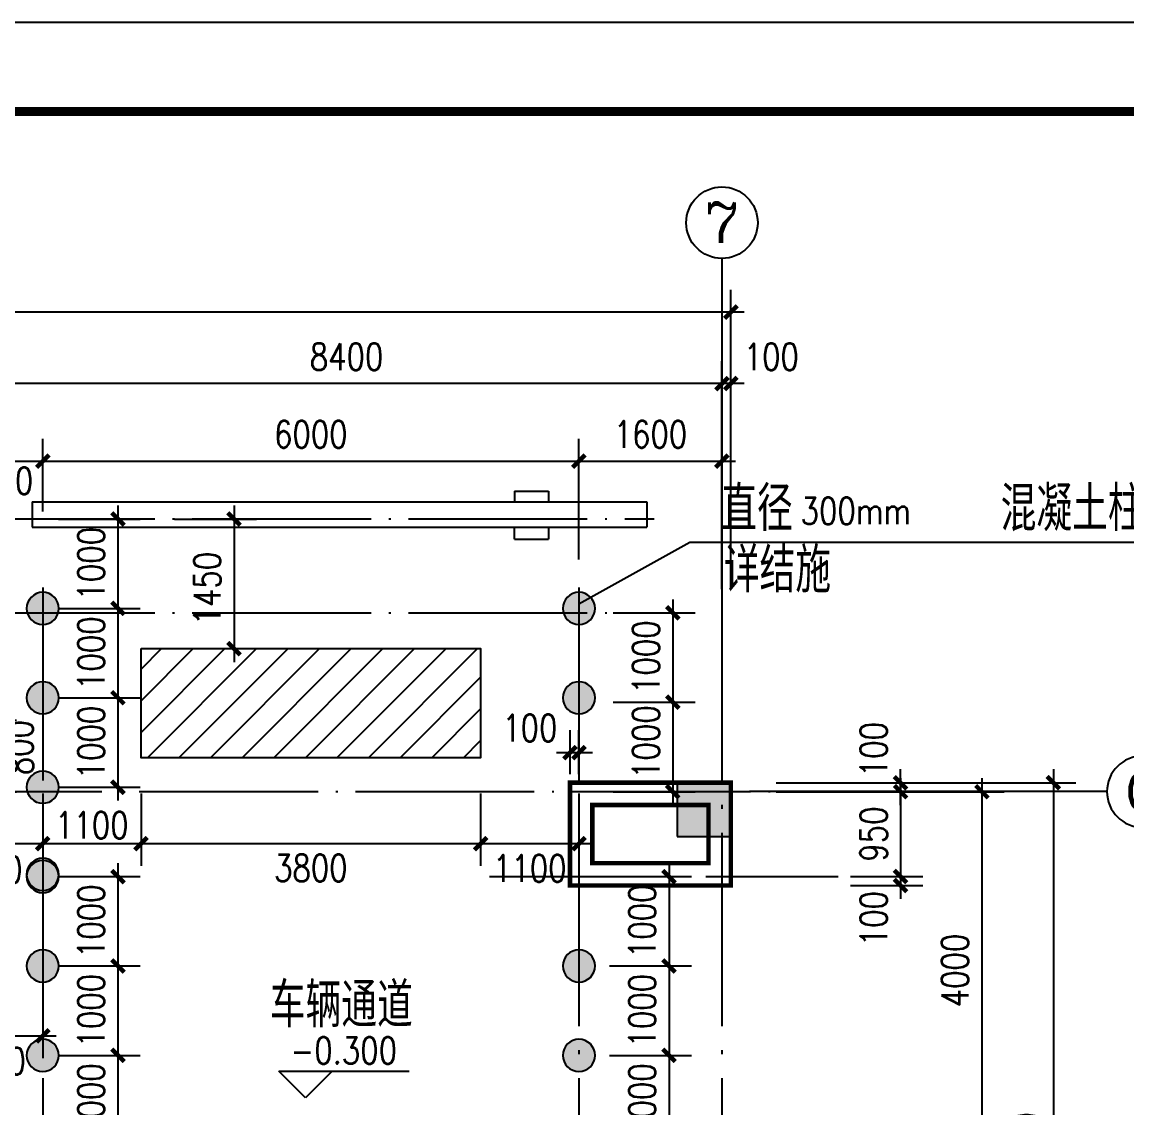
# Model space of a CAD drawing. Extents: x 535358 to 858566, y -185481 to -98609.
# Drawn here: x 739437 to 751799, y -132404 to -120258 of the extents above; entities that cross this region are included whole.
import ezdxf
from ezdxf.enums import TextEntityAlignment as Align

# ---------------------------------------------------------------- set-up
doc = ezdxf.new("R2010")
doc.units = 0
doc.header["$LTSCALE"] = 1000
doc.header["$MEASUREMENT"] = 0
for name, pattern in [('ACAD_ISO04W100', [30.5, 24, -3, 0.5, -3]), ('DASH', [0.35, 0.25, -0.1]), ('DOTE', [2.42, 2, -0.2, 0.02, -0.2]), ('HIDDEN', [7.5, 5, -2.5])]:
    doc.linetypes.add(name, pattern=pattern)
doc.layers.get('0').update_dxf_attribs({"linetype": 'CONTINUOUS'})
doc.layers.get('DEFPOINTS').update_dxf_attribs({"linetype": 'CONTINUOUS'})
for name, color, linetype in [('1', 3, 'CONTINUOUS'), ('AXIS', 3, 'CONTINUOUS'), ('AXIS_TEXT', 3, 'CONTINUOUS'), ('COLUMN', 7, 'CONTINUOUS'), ('DOTE', 1, 'DOTE'), ('LEVL', 3, 'CONTINUOUS'), ('PUB_DIM', 3, 'CONTINUOUS'), ('PUB_TEXT', 7, 'CONTINUOUS'), ('PUB_TITLE', 4, 'CONTINUOUS'), ('PUB_WALL', 255, 'CONTINUOUS'), ('SOLID_HATCH', 251, 'CONTINUOUS'), ('WALL', 151, 'CONTINUOUS'), ('出入口设备布置图层', 1, 'CONTINUOUS')]:
    doc.layers.add(name, color=color, linetype=linetype)
doc.styles.add('_HZTXT', font='txt.shx', dxfattribs={"width": 0.8, "bigfont": 'HZTXT.shx'})
doc.styles.add('COMPLEX', font='COMPLEX.shx')
doc.styles.add('dim_font', font='SIMPLEX.shx', dxfattribs={"width": 0.8})
doc.dimstyles.new('DIMN', dxfattribs={"dimtxt": 300, "dimasz": 100, "dimexe": 250, "dimexo": 300, "dimgap": 0, "dimtad": 0, "dimdec": 0, "dimzin": 0, "dimdsep": 46, "dimtxsty": 'dim_font', "dimblk": 'ARCHTICK', "dimcen": 0.09, "dimdle": 150, "dimclrt": 7, "dimazin": 0, "dimtfac": 1, "dimtdec": 0, "dimtix": 1, "dimtmove": 2, "dimatfit": 3, "dimldrblk": 'ARCHTICK', "dimfxl": 1, "dimtvp": 1, "dimtolj": 1, "dimtzin": 0, "dimarcsym": 0})

# ---------------------------------------------------------------- blocks, each defined once
blk = doc.blocks.new('水泥柱')
at = {"layer": '出入口设备布置图层'}
blk.add_hatch(color=8, dxfattribs=at).paths.add_polyline_path([(383266.4, 120372.5, 1), (383506.4, 120372.5, 1)])
at = {"layer": '出入口设备布置图层', "color": 8}
blk.add_circle((383386.4, 120372.5), 120, dxfattribs=at)
blk.add_circle((383386.4, 120372.5), 120, dxfattribs=at)
blk = doc.blocks.new('_FZH')
for p, q in [((-0.5, 0.5), (-0.5, -0.5)), ((0.5, 0.5), (-0.5, 0.5)), ((0.5, -0.5), (0.5, 0.5)), ((-0.5, -0.5), (0.5, -0.5))]:
    blk.add_line(p, q)
at = {"layer": 'SOLID_HATCH'}
blk.add_solid([(0.5, 0.5), (0.5, -0.5), (-0.5, 0.5), (-0.5, -0.5)], dxfattribs=at)
blk = doc.blocks.new('_archtick')
at = {"const_width": 0.5}
blk.add_lwpolyline([(-0.7, -0.7), (0.7, 0.7)], dxfattribs=at)
blk = doc.blocks.new('*D260')
at = {"layer": 'AXIS', "color": 0, "lineweight": -2, "transparency": 16777216}
for p, q in [((750176, -128717), (750176, -133017)), ((747876, -128867), (750426, -128867)), ((747876, -132867), (750426, -132867))]:
    blk.add_line(p, q, dxfattribs=at)
at = {"layer": 'DEFPOINTS', "color": 0, "transparency": 16777216}
for p in [(747576, -128867), (747576, -132867), (750176, -132867)]:
    blk.add_point(p, dxfattribs=at)
at = {"layer": 'AXIS', "color": 0, "lineweight": -2, "transparency": 16777216, "xscale": 100, "yscale": 100, "zscale": 100}
for p, rotation in [((750176, -128867), 90), ((750176, -132867), 270)]:
    blk.add_blockref('_archtick', p, dxfattribs=dict(at, rotation=rotation))
at = {"layer": 'AXIS', "color": 7, "transparency": 16777216, "insert": (749876, -130867), "char_height": 300, "attachment_point": 5, "rotation": 90, "style": 'dim_font'}
blk.add_mtext('\\A1;4000', dxfattribs=at)
blk = doc.blocks.new('*D262')
at = {"layer": 'AXIS', "color": 0, "lineweight": -2, "transparency": 16777216}
for p, q in [((750976, -128617), (750976, -137117)), ((747876, -128767), (751226, -128767)), ((747876, -136967), (751226, -136967))]:
    blk.add_line(p, q, dxfattribs=at)
at = {"layer": 'DEFPOINTS', "color": 0, "transparency": 16777216}
for p in [(747576, -128767), (747576, -136967), (750976, -136967)]:
    blk.add_point(p, dxfattribs=at)
at = {"layer": 'AXIS', "color": 0, "lineweight": -2, "transparency": 16777216, "xscale": 100, "yscale": 100, "zscale": 100}
for p, rotation in [((750976, -128767), 90), ((750976, -136967), 270)]:
    blk.add_blockref('_archtick', p, dxfattribs=dict(at, rotation=rotation))
at = {"layer": 'AXIS', "color": 7, "transparency": 16777216, "insert": (750676, -132867), "char_height": 300, "attachment_point": 5, "rotation": 90, "style": 'dim_font'}
blk.add_mtext('\\A1;8200', dxfattribs=at)
blk = doc.blocks.new('_axiso')
blk.add_circle((0, 0), 0.5)
at = {"layer": 'AXIS_TEXT', "style": 'COMPLEX', "width": 1.041667}
blk.add_attdef('A', text='', height=0.56, dxfattribs=at).set_placement((-0.25, -0.28), (0.25, -0.28), align=Align.FIT)
blk = doc.blocks.new('*D173')
at = {"layer": 'AXIS', "color": 0, "lineweight": -2, "transparency": 16777216}
for p, q in [((720068, -126602), (720068, -123252)), ((747368, -126602), (747368, -123252)), ((747518, -123502), (719918, -123502))]:
    blk.add_line(p, q, dxfattribs=at)
at = {"layer": 'DEFPOINTS', "color": 0, "transparency": 16777216}
for p in [(720068, -123502), (720068, -126902), (747368, -126902)]:
    blk.add_point(p, dxfattribs=at)
at = {"layer": 'AXIS', "color": 0, "lineweight": -2, "transparency": 16777216, "xscale": 100, "yscale": 100, "zscale": 100, "rotation": 180}
blk.add_blockref('_archtick', (720068, -123502), dxfattribs=at)
at = {"layer": 'AXIS', "color": 0, "lineweight": -2, "transparency": 16777216, "xscale": 100, "yscale": 100, "zscale": 100}
blk.add_blockref('_archtick', (747368, -123502), dxfattribs=at)
at = {"layer": 'AXIS', "color": 7, "transparency": 16777216, "insert": (733718, -123202), "char_height": 300, "attachment_point": 5, "style": 'dim_font'}
blk.add_mtext('\\A1;27300', dxfattribs=at)
blk = doc.blocks.new('*D182')
at = {"layer": 'DEFPOINTS', "color": 0, "transparency": 16777216}
for p in [(739668, -125170), (738868, -126032), (739668, -126032)]:
    blk.add_point(p, dxfattribs=at)
at = {"layer": 'PUB_DIM', "color": 0, "lineweight": -2, "transparency": 16777216}
for p, q in [((738868, -125732), (738868, -124920)), ((739668, -125732), (739668, -124920)), ((738718, -125170), (739818, -125170))]:
    blk.add_line(p, q, dxfattribs=at)
at = {"layer": 'PUB_DIM', "color": 0, "lineweight": -2, "transparency": 16777216, "xscale": 100, "yscale": 100, "zscale": 100, "rotation": 180}
blk.add_blockref('_archtick', (738868, -125170), dxfattribs=at)
at = {"layer": 'PUB_DIM', "color": 0, "lineweight": -2, "transparency": 16777216, "xscale": 100, "yscale": 100, "zscale": 100}
blk.add_blockref('_archtick', (739668, -125170), dxfattribs=at)
at = {"layer": 'PUB_DIM', "color": 7, "transparency": 16777216, "insert": (739254, -125390), "char_height": 300, "attachment_point": 5, "style": 'dim_font'}
blk.add_mtext('\\A1;800', dxfattribs=at)
blk = doc.blocks.new('*D183')
at = {"layer": 'DEFPOINTS', "color": 0, "transparency": 16777216}
for p in [(745668, -125170), (739668, -126032), (745668, -126571)]:
    blk.add_point(p, dxfattribs=at)
at = {"layer": 'PUB_DIM', "color": 0, "lineweight": -2, "transparency": 16777216}
for p, q in [((739668, -125732), (739668, -124920)), ((745668, -126271), (745668, -124920)), ((739518, -125170), (745818, -125170))]:
    blk.add_line(p, q, dxfattribs=at)
at = {"layer": 'PUB_DIM', "color": 0, "lineweight": -2, "transparency": 16777216, "xscale": 100, "yscale": 100, "zscale": 100, "rotation": 180}
blk.add_blockref('_archtick', (739668, -125170), dxfattribs=at)
at = {"layer": 'PUB_DIM', "color": 0, "lineweight": -2, "transparency": 16777216, "xscale": 100, "yscale": 100, "zscale": 100}
blk.add_blockref('_archtick', (745668, -125170), dxfattribs=at)
at = {"layer": 'PUB_DIM', "color": 7, "transparency": 16777216, "insert": (742668, -124870), "char_height": 300, "attachment_point": 5, "style": 'dim_font'}
blk.add_mtext('\\A1;6000', dxfattribs=at)
blk = doc.blocks.new('*D184')
at = {"layer": 'DEFPOINTS', "color": 0, "transparency": 16777216}
for p in [(747268, -125170), (745668, -126032), (747268, -126032)]:
    blk.add_point(p, dxfattribs=at)
at = {"layer": 'PUB_DIM', "color": 0, "lineweight": -2, "transparency": 16777216}
for p, q in [((745668, -125732), (745668, -124920)), ((747268, -125732), (747268, -124920)), ((745518, -125170), (747418, -125170))]:
    blk.add_line(p, q, dxfattribs=at)
at = {"layer": 'PUB_DIM', "color": 0, "lineweight": -2, "transparency": 16777216, "xscale": 100, "yscale": 100, "zscale": 100, "rotation": 180}
blk.add_blockref('_archtick', (745668, -125170), dxfattribs=at)
at = {"layer": 'PUB_DIM', "color": 0, "lineweight": -2, "transparency": 16777216, "xscale": 100, "yscale": 100, "zscale": 100}
blk.add_blockref('_archtick', (747268, -125170), dxfattribs=at)
at = {"layer": 'PUB_DIM', "color": 7, "transparency": 16777216, "insert": (746468, -124870), "char_height": 300, "attachment_point": 5, "style": 'dim_font'}
blk.add_mtext('\\A1;1600', dxfattribs=at)
blk = doc.blocks.new('*D191')
at = {"layer": 'DEFPOINTS', "color": 0, "transparency": 16777216}
for p in [(738868, -128587), (739668, -128587), (739668, -129448)]:
    blk.add_point(p, dxfattribs=at)
at = {"layer": 'PUB_DIM', "color": 0, "lineweight": -2, "transparency": 16777216}
for p, q in [((738868, -128887), (738868, -129698)), ((739668, -128887), (739668, -129698)), ((738718, -129448), (739818, -129448))]:
    blk.add_line(p, q, dxfattribs=at)
at = {"layer": 'PUB_DIM', "color": 0, "lineweight": -2, "transparency": 16777216, "xscale": 100, "yscale": 100, "zscale": 100, "rotation": 180}
blk.add_blockref('_archtick', (738868, -129448), dxfattribs=at)
at = {"layer": 'PUB_DIM', "color": 0, "lineweight": -2, "transparency": 16777216, "xscale": 100, "yscale": 100, "zscale": 100}
blk.add_blockref('_archtick', (739668, -129448), dxfattribs=at)
at = {"layer": 'PUB_DIM', "color": 7, "transparency": 16777216, "insert": (739134, -129740), "char_height": 300, "attachment_point": 5, "style": 'dim_font'}
blk.add_mtext('\\A1;800', dxfattribs=at)
blk = doc.blocks.new('*D192')
at = {"layer": 'DEFPOINTS', "color": 0, "transparency": 16777216}
for p in [(739668, -128587), (740768, -128587), (740768, -129448)]:
    blk.add_point(p, dxfattribs=at)
at = {"layer": 'PUB_DIM', "color": 0, "lineweight": -2, "transparency": 16777216}
for p, q in [((739668, -128887), (739668, -129698)), ((740768, -128887), (740768, -129698)), ((739518, -129448), (740918, -129448))]:
    blk.add_line(p, q, dxfattribs=at)
at = {"layer": 'PUB_DIM', "color": 0, "lineweight": -2, "transparency": 16777216, "xscale": 100, "yscale": 100, "zscale": 100, "rotation": 180}
blk.add_blockref('_archtick', (739668, -129448), dxfattribs=at)
at = {"layer": 'PUB_DIM', "color": 0, "lineweight": -2, "transparency": 16777216, "xscale": 100, "yscale": 100, "zscale": 100}
blk.add_blockref('_archtick', (740768, -129448), dxfattribs=at)
at = {"layer": 'PUB_DIM', "color": 7, "transparency": 16777216, "insert": (740218, -129242), "char_height": 300, "attachment_point": 5, "style": 'dim_font'}
blk.add_mtext('\\A1;1100', dxfattribs=at)
blk = doc.blocks.new('*D193')
at = {"layer": 'DEFPOINTS', "color": 0, "transparency": 16777216}
for p in [(740768, -128587), (744568, -128587), (744568, -129448)]:
    blk.add_point(p, dxfattribs=at)
at = {"layer": 'PUB_DIM', "color": 0, "lineweight": -2, "transparency": 16777216}
for p, q in [((740768, -128887), (740768, -129698)), ((744568, -128887), (744568, -129698)), ((740618, -129448), (744718, -129448))]:
    blk.add_line(p, q, dxfattribs=at)
at = {"layer": 'PUB_DIM', "color": 0, "lineweight": -2, "transparency": 16777216, "xscale": 100, "yscale": 100, "zscale": 100, "rotation": 180}
blk.add_blockref('_archtick', (740768, -129448), dxfattribs=at)
at = {"layer": 'PUB_DIM', "color": 0, "lineweight": -2, "transparency": 16777216, "xscale": 100, "yscale": 100, "zscale": 100}
blk.add_blockref('_archtick', (744568, -129448), dxfattribs=at)
at = {"layer": 'PUB_DIM', "color": 7, "transparency": 16777216, "insert": (742668, -129721), "char_height": 300, "attachment_point": 5, "style": 'dim_font'}
blk.add_mtext('\\A1;3800', dxfattribs=at)
blk = doc.blocks.new('*D194')
at = {"layer": 'DEFPOINTS', "color": 0, "transparency": 16777216}
for p in [(744568, -128587), (745668, -128587), (745668, -129448)]:
    blk.add_point(p, dxfattribs=at)
at = {"layer": 'PUB_DIM', "color": 0, "lineweight": -2, "transparency": 16777216}
for p, q in [((744568, -128887), (744568, -129698)), ((745668, -128887), (745668, -129698)), ((744418, -129448), (745818, -129448))]:
    blk.add_line(p, q, dxfattribs=at)
at = {"layer": 'PUB_DIM', "color": 0, "lineweight": -2, "transparency": 16777216, "xscale": 100, "yscale": 100, "zscale": 100, "rotation": 180}
blk.add_blockref('_archtick', (744568, -129448), dxfattribs=at)
at = {"layer": 'PUB_DIM', "color": 0, "lineweight": -2, "transparency": 16777216, "xscale": 100, "yscale": 100, "zscale": 100}
blk.add_blockref('_archtick', (745668, -129448), dxfattribs=at)
at = {"layer": 'PUB_DIM', "color": 7, "transparency": 16777216, "insert": (745118, -129724), "char_height": 300, "attachment_point": 5, "style": 'dim_font'}
blk.add_mtext('\\A1;1100', dxfattribs=at)
blk = doc.blocks.new('*D198')
at = {"layer": 'DEFPOINTS', "color": 0, "transparency": 16777216}
for p in [(739543, -131817), (739543, -132817), (740510, -132817)]:
    blk.add_point(p, dxfattribs=at)
at = {"layer": 'PUB_DIM', "color": 0, "lineweight": -2, "transparency": 16777216}
for p, q in [((740510, -131667), (740510, -132967)), ((739843, -131817), (740760, -131817)), ((739843, -132817), (740760, -132817))]:
    blk.add_line(p, q, dxfattribs=at)
at = {"layer": 'PUB_DIM', "color": 0, "lineweight": -2, "transparency": 16777216, "xscale": 100, "yscale": 100, "zscale": 100}
for p, rotation in [((740510, -131817), 90), ((740510, -132817), 270)]:
    blk.add_blockref('_archtick', p, dxfattribs=dict(at, rotation=rotation))
at = {"layer": 'PUB_DIM', "color": 7, "transparency": 16777216, "insert": (740210, -132317), "char_height": 300, "attachment_point": 5, "rotation": 90, "style": 'dim_font'}
blk.add_mtext('\\A1;1000', dxfattribs=at)
blk = doc.blocks.new('*D199')
at = {"layer": 'DEFPOINTS', "color": 0, "transparency": 16777216}
for p in [(739543, -130817), (739543, -131817), (740510, -131817)]:
    blk.add_point(p, dxfattribs=at)
at = {"layer": 'PUB_DIM', "color": 0, "lineweight": -2, "transparency": 16777216}
for p, q in [((740510, -130667), (740510, -131967)), ((739843, -130817), (740760, -130817)), ((739843, -131817), (740760, -131817))]:
    blk.add_line(p, q, dxfattribs=at)
at = {"layer": 'PUB_DIM', "color": 0, "lineweight": -2, "transparency": 16777216, "xscale": 100, "yscale": 100, "zscale": 100}
for p, rotation in [((740510, -130817), 90), ((740510, -131817), 270)]:
    blk.add_blockref('_archtick', p, dxfattribs=dict(at, rotation=rotation))
at = {"layer": 'PUB_DIM', "color": 7, "transparency": 16777216, "insert": (740210, -131317), "char_height": 300, "attachment_point": 5, "rotation": 90, "style": 'dim_font'}
blk.add_mtext('\\A1;1000', dxfattribs=at)
blk = doc.blocks.new('*D200')
at = {"layer": 'DEFPOINTS', "color": 0, "transparency": 16777216}
for p in [(739543, -129817), (739543, -130817), (740510, -130817)]:
    blk.add_point(p, dxfattribs=at)
at = {"layer": 'PUB_DIM', "color": 0, "lineweight": -2, "transparency": 16777216}
for p, q in [((740510, -129667), (740510, -130967)), ((739843, -129817), (740760, -129817)), ((739843, -130817), (740760, -130817))]:
    blk.add_line(p, q, dxfattribs=at)
at = {"layer": 'PUB_DIM', "color": 0, "lineweight": -2, "transparency": 16777216, "xscale": 100, "yscale": 100, "zscale": 100}
for p, rotation in [((740510, -129817), 90), ((740510, -130817), 270)]:
    blk.add_blockref('_archtick', p, dxfattribs=dict(at, rotation=rotation))
at = {"layer": 'PUB_DIM', "color": 7, "transparency": 16777216, "insert": (740210, -130317), "char_height": 300, "attachment_point": 5, "rotation": 90, "style": 'dim_font'}
blk.add_mtext('\\A1;1000', dxfattribs=at)
blk = doc.blocks.new('*D204')
at = {"layer": 'DEFPOINTS', "color": 0, "transparency": 16777216}
for p in [(745709, -131817), (745709, -132817), (746676, -132817)]:
    blk.add_point(p, dxfattribs=at)
at = {"layer": 'PUB_DIM', "color": 0, "lineweight": -2, "transparency": 16777216}
for p, q in [((746676, -131667), (746676, -132967)), ((746009, -131817), (746926, -131817)), ((746009, -132817), (746926, -132817))]:
    blk.add_line(p, q, dxfattribs=at)
at = {"layer": 'PUB_DIM', "color": 0, "lineweight": -2, "transparency": 16777216, "xscale": 100, "yscale": 100, "zscale": 100}
for p, rotation in [((746676, -131817), 90), ((746676, -132817), 270)]:
    blk.add_blockref('_archtick', p, dxfattribs=dict(at, rotation=rotation))
at = {"layer": 'PUB_DIM', "color": 7, "transparency": 16777216, "insert": (746376, -132317), "char_height": 300, "attachment_point": 5, "rotation": 90, "style": 'dim_font'}
blk.add_mtext('\\A1;1000', dxfattribs=at)
blk = doc.blocks.new('*D205')
at = {"layer": 'DEFPOINTS', "color": 0, "transparency": 16777216}
for p in [(745709, -130817), (745709, -131817), (746676, -131817)]:
    blk.add_point(p, dxfattribs=at)
at = {"layer": 'PUB_DIM', "color": 0, "lineweight": -2, "transparency": 16777216}
for p, q in [((746676, -130667), (746676, -131967)), ((746009, -130817), (746926, -130817)), ((746009, -131817), (746926, -131817))]:
    blk.add_line(p, q, dxfattribs=at)
at = {"layer": 'PUB_DIM', "color": 0, "lineweight": -2, "transparency": 16777216, "xscale": 100, "yscale": 100, "zscale": 100}
for p, rotation in [((746676, -130817), 90), ((746676, -131817), 270)]:
    blk.add_blockref('_archtick', p, dxfattribs=dict(at, rotation=rotation))
at = {"layer": 'PUB_DIM', "color": 7, "transparency": 16777216, "insert": (746376, -131317), "char_height": 300, "attachment_point": 5, "rotation": 90, "style": 'dim_font'}
blk.add_mtext('\\A1;1000', dxfattribs=at)
blk = doc.blocks.new('*D206')
at = {"layer": 'DEFPOINTS', "color": 0, "transparency": 16777216}
for p in [(745709, -129817), (745709, -130817), (746676, -130817)]:
    blk.add_point(p, dxfattribs=at)
at = {"layer": 'PUB_DIM', "color": 0, "lineweight": -2, "transparency": 16777216}
for p, q in [((746676, -129667), (746676, -130967)), ((746009, -129817), (746926, -129817)), ((746009, -130817), (746926, -130817))]:
    blk.add_line(p, q, dxfattribs=at)
at = {"layer": 'PUB_DIM', "color": 0, "lineweight": -2, "transparency": 16777216, "xscale": 100, "yscale": 100, "zscale": 100}
for p, rotation in [((746676, -129817), 90), ((746676, -130817), 270)]:
    blk.add_blockref('_archtick', p, dxfattribs=dict(at, rotation=rotation))
at = {"layer": 'PUB_DIM', "color": 7, "transparency": 16777216, "insert": (746376, -130317), "char_height": 300, "attachment_point": 5, "rotation": 90, "style": 'dim_font'}
blk.add_mtext('\\A1;1000', dxfattribs=at)
blk = doc.blocks.new('*D207')
at = {"layer": 'DEFPOINTS', "color": 0, "transparency": 16777216}
for p in [(745751, -127867), (745751, -128867), (746718, -128867)]:
    blk.add_point(p, dxfattribs=at)
at = {"layer": 'PUB_DIM', "color": 0, "lineweight": -2, "transparency": 16777216}
for p, q in [((746718, -127717), (746718, -129017)), ((746051, -127867), (746968, -127867)), ((746051, -128867), (746968, -128867))]:
    blk.add_line(p, q, dxfattribs=at)
at = {"layer": 'PUB_DIM', "color": 0, "lineweight": -2, "transparency": 16777216, "xscale": 100, "yscale": 100, "zscale": 100}
for p, rotation in [((746718, -127867), 90), ((746718, -128867), 270)]:
    blk.add_blockref('_archtick', p, dxfattribs=dict(at, rotation=rotation))
at = {"layer": 'PUB_DIM', "color": 7, "transparency": 16777216, "insert": (746418, -128312), "char_height": 300, "attachment_point": 5, "rotation": 90, "style": 'dim_font'}
blk.add_mtext('\\A1;1000', dxfattribs=at)
blk = doc.blocks.new('*D208')
at = {"layer": 'DEFPOINTS', "color": 0, "transparency": 16777216}
for p in [(745751, -126867), (745751, -127867), (746718, -127867)]:
    blk.add_point(p, dxfattribs=at)
at = {"layer": 'PUB_DIM', "color": 0, "lineweight": -2, "transparency": 16777216}
for p, q in [((746718, -126717), (746718, -128017)), ((746051, -126867), (746968, -126867)), ((746051, -127867), (746968, -127867))]:
    blk.add_line(p, q, dxfattribs=at)
at = {"layer": 'PUB_DIM', "color": 0, "lineweight": -2, "transparency": 16777216, "xscale": 100, "yscale": 100, "zscale": 100}
for p, rotation in [((746718, -126867), 90), ((746718, -127867), 270)]:
    blk.add_blockref('_archtick', p, dxfattribs=dict(at, rotation=rotation))
at = {"layer": 'PUB_DIM', "color": 7, "transparency": 16777216, "insert": (746418, -127362), "char_height": 300, "attachment_point": 5, "rotation": 90, "style": 'dim_font'}
blk.add_mtext('\\A1;1000', dxfattribs=at)
blk = doc.blocks.new('*D209')
at = {"layer": 'DEFPOINTS', "color": 0, "transparency": 16777216}
for p in [(739543, -127817), (739543, -128817), (740510, -128817)]:
    blk.add_point(p, dxfattribs=at)
at = {"layer": 'PUB_DIM', "color": 0, "lineweight": -2, "transparency": 16777216}
for p, q in [((740510, -127667), (740510, -128967)), ((739843, -127817), (740760, -127817)), ((739843, -128817), (740760, -128817))]:
    blk.add_line(p, q, dxfattribs=at)
at = {"layer": 'PUB_DIM', "color": 0, "lineweight": -2, "transparency": 16777216, "xscale": 100, "yscale": 100, "zscale": 100}
for p, rotation in [((740510, -127817), 90), ((740510, -128817), 270)]:
    blk.add_blockref('_archtick', p, dxfattribs=dict(at, rotation=rotation))
at = {"layer": 'PUB_DIM', "color": 7, "transparency": 16777216, "insert": (740210, -128317), "char_height": 300, "attachment_point": 5, "rotation": 90, "style": 'dim_font'}
blk.add_mtext('\\A1;1000', dxfattribs=at)
blk = doc.blocks.new('*D210')
at = {"layer": 'DEFPOINTS', "color": 0, "transparency": 16777216}
for p in [(739543, -126817), (739543, -127817), (740510, -127817)]:
    blk.add_point(p, dxfattribs=at)
at = {"layer": 'PUB_DIM', "color": 0, "lineweight": -2, "transparency": 16777216}
for p, q in [((740510, -126667), (740510, -127967)), ((739843, -126817), (740760, -126817)), ((739843, -127817), (740760, -127817))]:
    blk.add_line(p, q, dxfattribs=at)
at = {"layer": 'PUB_DIM', "color": 0, "lineweight": -2, "transparency": 16777216, "xscale": 100, "yscale": 100, "zscale": 100}
for p, rotation in [((740510, -126817), 90), ((740510, -127817), 270)]:
    blk.add_blockref('_archtick', p, dxfattribs=dict(at, rotation=rotation))
at = {"layer": 'PUB_DIM', "color": 7, "transparency": 16777216, "insert": (740210, -127317), "char_height": 300, "attachment_point": 5, "rotation": 90, "style": 'dim_font'}
blk.add_mtext('\\A1;1000', dxfattribs=at)
blk = doc.blocks.new('*D211')
at = {"layer": 'DEFPOINTS', "color": 0, "transparency": 16777216}
for p in [(740842, -125817), (740842, -127267), (741809, -127267)]:
    blk.add_point(p, dxfattribs=at)
at = {"layer": 'PUB_DIM', "color": 0, "lineweight": -2, "transparency": 16777216}
for p, q in [((741809, -125667), (741809, -127417)), ((741142, -125817), (742059, -125817)), ((741142, -127267), (742059, -127267))]:
    blk.add_line(p, q, dxfattribs=at)
at = {"layer": 'PUB_DIM', "color": 0, "lineweight": -2, "transparency": 16777216, "xscale": 100, "yscale": 100, "zscale": 100}
for p, rotation in [((741809, -125817), 90), ((741809, -127267), 270)]:
    blk.add_blockref('_archtick', p, dxfattribs=dict(at, rotation=rotation))
at = {"layer": 'PUB_DIM', "color": 7, "transparency": 16777216, "insert": (741509, -126596), "char_height": 300, "attachment_point": 5, "rotation": 90, "style": 'dim_font'}
blk.add_mtext('\\A1;1450', dxfattribs=at)
blk = doc.blocks.new('*D212')
at = {"layer": 'DEFPOINTS', "color": 0, "transparency": 16777216}
for p in [(739543, -125817), (739543, -126817), (740510, -126817)]:
    blk.add_point(p, dxfattribs=at)
at = {"layer": 'PUB_DIM', "color": 0, "lineweight": -2, "transparency": 16777216}
for p, q in [((740510, -125667), (740510, -126967)), ((739843, -125817), (740760, -125817)), ((739843, -126817), (740760, -126817))]:
    blk.add_line(p, q, dxfattribs=at)
at = {"layer": 'PUB_DIM', "color": 0, "lineweight": -2, "transparency": 16777216, "xscale": 100, "yscale": 100, "zscale": 100}
for p, rotation in [((740510, -125817), 90), ((740510, -126817), 270)]:
    blk.add_blockref('_archtick', p, dxfattribs=dict(at, rotation=rotation))
at = {"layer": 'PUB_DIM', "color": 7, "transparency": 16777216, "insert": (740210, -126317), "char_height": 300, "attachment_point": 5, "rotation": 90, "style": 'dim_font'}
blk.add_mtext('\\A1;1000', dxfattribs=at)
blk = doc.blocks.new('*D213')
at = {"layer": 'DEFPOINTS', "color": 0, "transparency": 16777216}
for p in [(748405, -128867), (748405, -129817), (749266, -129817)]:
    blk.add_point(p, dxfattribs=at)
at = {"layer": 'PUB_DIM', "color": 0, "lineweight": -2, "transparency": 16777216}
for p, q in [((749266, -128717), (749266, -129967)), ((748705, -128867), (749516, -128867)), ((748705, -129817), (749516, -129817))]:
    blk.add_line(p, q, dxfattribs=at)
at = {"layer": 'PUB_DIM', "color": 0, "lineweight": -2, "transparency": 16777216, "xscale": 100, "yscale": 100, "zscale": 100}
for p, rotation in [((749266, -128867), 90), ((749266, -129817), 270)]:
    blk.add_blockref('_archtick', p, dxfattribs=dict(at, rotation=rotation))
at = {"layer": 'PUB_DIM', "color": 7, "transparency": 16777216, "insert": (748966, -129342), "char_height": 300, "attachment_point": 5, "rotation": 90, "style": 'dim_font'}
blk.add_mtext('\\A1;950', dxfattribs=at)
blk = doc.blocks.new('*D217')
at = {"layer": 'DEFPOINTS', "color": 0, "transparency": 16777216}
for p in [(738468, -130736), (739668, -130736), (739668, -131598)]:
    blk.add_point(p, dxfattribs=at)
at = {"layer": 'PUB_DIM', "color": 0, "lineweight": -2, "transparency": 16777216}
for p, q in [((738468, -131036), (738468, -131848)), ((739668, -131036), (739668, -131848)), ((738318, -131598), (739818, -131598))]:
    blk.add_line(p, q, dxfattribs=at)
at = {"layer": 'PUB_DIM', "color": 0, "lineweight": -2, "transparency": 16777216, "xscale": 100, "yscale": 100, "zscale": 100, "rotation": 180}
blk.add_blockref('_archtick', (738468, -131598), dxfattribs=at)
at = {"layer": 'PUB_DIM', "color": 0, "lineweight": -2, "transparency": 16777216, "xscale": 100, "yscale": 100, "zscale": 100}
blk.add_blockref('_archtick', (739668, -131598), dxfattribs=at)
at = {"layer": 'PUB_DIM', "color": 7, "transparency": 16777216, "insert": (739068, -131881), "char_height": 300, "attachment_point": 5, "style": 'dim_font'}
blk.add_mtext('\\A1;1200', dxfattribs=at)
blk = doc.blocks.new('*D219')
at = {"layer": 'AXIS', "color": 0, "lineweight": -2, "transparency": 16777216}
for p, q in [((738868, -126602), (738868, -124052)), ((747268, -126602), (747268, -124052)), ((747418, -124302), (738718, -124302))]:
    blk.add_line(p, q, dxfattribs=at)
at = {"layer": 'DEFPOINTS', "color": 0, "transparency": 16777216}
for p in [(738868, -124302), (738868, -126902), (747268, -126902)]:
    blk.add_point(p, dxfattribs=at)
at = {"layer": 'AXIS', "color": 0, "lineweight": -2, "transparency": 16777216, "xscale": 100, "yscale": 100, "zscale": 100, "rotation": 180}
blk.add_blockref('_archtick', (738868, -124302), dxfattribs=at)
at = {"layer": 'AXIS', "color": 0, "lineweight": -2, "transparency": 16777216, "xscale": 100, "yscale": 100, "zscale": 100}
blk.add_blockref('_archtick', (747268, -124302), dxfattribs=at)
at = {"layer": 'AXIS', "color": 7, "transparency": 16777216, "insert": (743068, -124002), "char_height": 300, "attachment_point": 5, "style": 'dim_font'}
blk.add_mtext('\\A1;8400', dxfattribs=at)
blk = doc.blocks.new('*D220')
at = {"layer": 'DEFPOINTS', "color": 0, "transparency": 16777216}
for p in [(747268, -124302), (747268, -125164), (747368, -125164)]:
    blk.add_point(p, dxfattribs=at)
at = {"layer": 'PUB_DIM', "color": 0, "lineweight": -2, "transparency": 16777216}
for p, q in [((747268, -124864), (747268, -124052)), ((747368, -124864), (747368, -124052)), ((747518, -124302), (747118, -124302))]:
    blk.add_line(p, q, dxfattribs=at)
at = {"layer": 'PUB_DIM', "color": 0, "lineweight": -2, "transparency": 16777216, "xscale": 100, "yscale": 100, "zscale": 100, "rotation": 180}
blk.add_blockref('_archtick', (747268, -124302), dxfattribs=at)
at = {"layer": 'PUB_DIM', "color": 0, "lineweight": -2, "transparency": 16777216, "xscale": 100, "yscale": 100, "zscale": 100}
blk.add_blockref('_archtick', (747368, -124302), dxfattribs=at)
at = {"layer": 'PUB_DIM', "color": 7, "transparency": 16777216, "insert": (747820, -124002), "char_height": 300, "attachment_point": 5, "style": 'dim_font'}
blk.add_mtext('\\A1;100', dxfattribs=at)
blk = doc.blocks.new('*D245')
at = {"layer": 'DEFPOINTS', "color": 0, "transparency": 16777216}
for p in [(748405, -129817), (748405, -129917), (749266, -129917)]:
    blk.add_point(p, dxfattribs=at)
at = {"layer": 'PUB_DIM', "color": 0, "lineweight": -2, "transparency": 16777216}
for p, q in [((749266, -129667), (749266, -130067)), ((748705, -129817), (749516, -129817)), ((748705, -129917), (749516, -129917))]:
    blk.add_line(p, q, dxfattribs=at)
at = {"layer": 'PUB_DIM', "color": 0, "lineweight": -2, "transparency": 16777216, "xscale": 100, "yscale": 100, "zscale": 100}
for p, rotation in [((749266, -129817), 90), ((749266, -129917), 270)]:
    blk.add_blockref('_archtick', p, dxfattribs=dict(at, rotation=rotation))
at = {"layer": 'PUB_DIM', "color": 7, "transparency": 16777216, "insert": (748966, -130287), "char_height": 300, "attachment_point": 5, "rotation": 90, "style": 'dim_font'}
blk.add_mtext('\\A1;100', dxfattribs=at)
blk = doc.blocks.new('*D246')
at = {"layer": 'DEFPOINTS', "color": 0, "transparency": 16777216}
for p in [(745668, -128430), (745568, -128971), (745668, -128971)]:
    blk.add_point(p, dxfattribs=at)
at = {"layer": 'PUB_DIM', "color": 0, "lineweight": -2, "transparency": 16777216}
for p, q in [((745568, -128671), (745568, -128180)), ((745668, -128671), (745668, -128180)), ((745418, -128430), (745818, -128430))]:
    blk.add_line(p, q, dxfattribs=at)
at = {"layer": 'PUB_DIM', "color": 0, "lineweight": -2, "transparency": 16777216, "xscale": 100, "yscale": 100, "zscale": 100, "rotation": 180}
blk.add_blockref('_archtick', (745568, -128430), dxfattribs=at)
at = {"layer": 'PUB_DIM', "color": 0, "lineweight": -2, "transparency": 16777216, "xscale": 100, "yscale": 100, "zscale": 100}
blk.add_blockref('_archtick', (745668, -128430), dxfattribs=at)
at = {"layer": 'PUB_DIM', "color": 7, "transparency": 16777216, "insert": (745118, -128154), "char_height": 300, "attachment_point": 5, "style": 'dim_font'}
blk.add_mtext('\\A1;100', dxfattribs=at)
blk = doc.blocks.new('*D250')
at = {"layer": 'DEFPOINTS', "color": 0, "transparency": 16777216}
for p in [(748405, -128767), (749266, -128767), (748405, -128867)]:
    blk.add_point(p, dxfattribs=at)
at = {"layer": 'PUB_DIM', "color": 0, "lineweight": -2, "transparency": 16777216}
for p, q in [((749266, -129017), (749266, -128617)), ((748705, -128767), (749516, -128767)), ((748705, -128867), (749516, -128867))]:
    blk.add_line(p, q, dxfattribs=at)
at = {"layer": 'PUB_DIM', "color": 0, "lineweight": -2, "transparency": 16777216, "xscale": 100, "yscale": 100, "zscale": 100}
for p, rotation in [((749266, -128767), 90), ((749266, -128867), 270)]:
    blk.add_blockref('_archtick', p, dxfattribs=dict(at, rotation=rotation))
at = {"layer": 'PUB_DIM', "color": 7, "transparency": 16777216, "insert": (748966, -128396), "char_height": 300, "attachment_point": 5, "rotation": 90, "style": 'dim_font'}
blk.add_mtext('\\A1;100', dxfattribs=at)
blk = doc.blocks.new('*D1150')
at = {"layer": 'DEFPOINTS', "color": 0, "transparency": 16777216}
for p in [(738467, -128067), (739126, -128067), (738380, -128867)]:
    blk.add_point(p, dxfattribs=at)
at = {"layer": 'PUB_DIM', "color": 0, "lineweight": -2, "transparency": 16777216}
for p, q in [((739126, -129017), (739126, -127917)), ((738767, -128067), (739376, -128067)), ((738680, -128867), (739376, -128867))]:
    blk.add_line(p, q, dxfattribs=at)
at = {"layer": 'PUB_DIM', "color": 0, "lineweight": -2, "transparency": 16777216, "xscale": 100, "yscale": 100, "zscale": 100}
for p, rotation in [((739126, -128067), 90), ((739126, -128867), 270)]:
    blk.add_blockref('_archtick', p, dxfattribs=dict(at, rotation=rotation))
at = {"layer": 'PUB_DIM', "color": 7, "transparency": 16777216, "insert": (739412, -128374), "char_height": 300, "attachment_point": 5, "rotation": 90, "style": 'dim_font'}
blk.add_mtext('\\A1;800', dxfattribs=at)

msp = doc.modelspace()

# ---------------------------------------------------------------- hatches: boundary and pattern name
h = msp.add_hatch()
h.set_pattern_fill('ANSI31', color=256, scale=2000, style=0)
h.set_pattern_definition([(45, (747464.27, -86506.34), (-176.7767, 176.7767), [])])
h.paths.add_polyline_path([(740768.2, -127266.8), (744568.2, -127266.8), (744568.2, -128486.8), (740768.2, -128486.8)])

# ---------------------------------------------------------------- linework, layer by layer
at = {"color": 0}
for p, q in [((744946.3, -125503.8), (745329, -125503.8)), ((744946.3, -125503.8), (744946.3, -125618.7)), ((744946.3, -125503.8), (745329, -125503.8)), ((744946.3, -125503.8), (744946.3, -125618.7)), ((745329, -125503.8), (745329, -125625.5)), ((745329, -125503.8), (745329, -125625.5)), ((746429, -125625.5), (746429, -125908.1)), ((744946.3, -126042.7), (744946.3, -125908.1)), ((744946.3, -126042.7), (744946.3, -125908.1)), ((745329, -125908.1), (745329, -126042.7)), ((745329, -125908.1), (745329, -126042.7)), ((744946.3, -126042.7), (745329, -126042.7)), ((744946.3, -126042.7), (745329, -126042.7))]:
    msp.add_line(p, q, dxfattribs=at)
at = {"color": 0, "linetype": 'HIDDEN'}
msp.add_line((739549, -125625.5), (739549, -125908.1), dxfattribs=at)
msp.add_line((739549, -125625.5), (739549, -125908.1), dxfattribs=at)
for p, q in [((739549, -125625.5), (743966.9, -125625.5)), ((743966.9, -125625.5), (746429, -125625.5)), ((739549, -125908.1), (746429, -125908.1))]:
    msp.add_line(p, q)
at = {"color": 0, "linetype": 'DASH'}
for p, q in [((743966.9, -125625.5), (746429, -125625.5)), ((739549, -125908.1), (745026.1, -125908.1))]:
    msp.add_line(p, q, dxfattribs=at)
msp.add_lwpolyline([(740768.2, -127266.8), (744568.2, -127266.8), (744568.2, -128486.8), (740768.2, -128486.8)], close=True)
at = {"layer": '1'}
for p, q in [((745668.2, -126766.8), (746907.6, -126074.5)), ((746907.6, -126074.5), (752759.1, -126074.5))]:
    msp.add_line(p, q, dxfattribs=at)
at = {"layer": 'AXIS'}
for p, q in [((747268.2, -122902.1), (747268.2, -126902.1)), ((751575.8, -128866.8), (747575.8, -128866.8))]:
    msp.add_line(p, q, dxfattribs=at)
at = {"layer": 'DOTE'}
for p, q in [((738921.4, -125816.8), (746509.8, -125816.8)), ((738921.4, -126866.8), (746509.8, -126866.8)), ((718968.2, -128866.8), (748568.2, -128866.8)), ((744668.2, -129816.8), (748568.2, -129816.8))]:
    msp.add_line(p, q, dxfattribs=at)
at = {"layer": 'DOTE', "linetype": 'ACAD_ISO04W100', "ltscale": 0.09}
for p, q in [((739668.2, -126583.5), (739668.2, -137916.8)), ((745668.2, -126583.5), (745668.2, -137916.8)), ((747268.2, -126583.5), (747268.2, -137916.8))]:
    msp.add_line(p, q, dxfattribs=at)
at = {"layer": 'LEVL'}
for p, q in [((742608.1, -132293.1), (742308.1, -131993.1)), ((742308.1, -131993.1), (742908.1, -131993.1)), ((742908.1, -131993.1), (742608.1, -132293.1)), ((742608.1, -131993.1), (743768.9, -131993.1))]:
    msp.add_line(p, q, dxfattribs=at)
at = {"layer": 'PUB_TITLE'}
msp.add_lwpolyline([(711784.3, -162258.4), (711784.3, -120258.4), (771184.3, -120258.4), (771184.3, -162258.4)], close=True, dxfattribs=at)
at = {"layer": 'PUB_TITLE', "const_width": 100}
msp.add_lwpolyline([(714284.3, -161258.4), (770184.3, -161258.4), (770184.3, -121258.4), (714284.3, -121258.4)], close=True, dxfattribs=at)
at = {"layer": 'PUB_WALL', "const_width": 50}
for points in [[(747368.2, -128766.8), (747368.2, -129916.8), (745568.2, -129916.8), (745568.2, -128766.8)], [(747118.2, -129016.8), (747118.2, -129666.8), (745818.2, -129666.8), (745818.2, -129016.8)]]:
    msp.add_lwpolyline(points, close=True, dxfattribs=at)
at = {"layer": 'WALL'}
for p, q in [((745568.2, -128766.8), (747368.2, -128766.8)), ((745568.2, -129916.8), (745568.2, -128766.8)), ((747368.2, -128766.8), (747368.2, -129916.8)), ((745818.2, -129016.8), (747118.2, -129016.8)), ((745818.2, -129666.8), (745818.2, -129016.8)), ((747118.2, -129016.8), (747118.2, -129666.8)), ((747118.2, -129666.8), (745818.2, -129666.8)), ((747368.2, -129916.8), (745568.2, -129916.8))]:
    msp.add_line(p, q, dxfattribs=at)

# ---------------------------------------------------------------- block references
at = {"layer": 'AXIS'}
ref = msp.add_blockref('_axiso', (747268.2, -122502.1), dxfattribs=dict(at, xscale=800, yscale=800, zscale=800))
ref.add_attrib('A', '7', dxfattribs={"layer": 'AXIS_TEXT', "height": 448, "style": 'COMPLEX', "width": 1.339286}).set_placement((747068.2, -122726.1), (747468.2, -122726.1), align=Align.FIT)
ref = msp.add_blockref('_axiso', (751975.8, -128866.8), dxfattribs=dict(at, xscale=-800, yscale=800, zscale=800))
ref.add_attrib('A', 'C', dxfattribs={"layer": 'AXIS_TEXT', "height": 448, "style": 'COMPLEX', "width": 1.25}).set_placement((751775.8, -129090.8), (752175.8, -129090.8), align=Align.FIT)
at = {"layer": 'COLUMN', "xscale": 600, "yscale": 600, "zscale": 600}
msp.add_blockref('_FZH', (747068.2, -129066.8), dxfattribs=at)
at = {"layer": '出入口设备布置图层', "color": 2, "xscale": -1.5, "yscale": 1.5, "zscale": 1.5}
for p in [(1314747.9, -307375.5), (1314747.9, -307375.5), (1320747.9, -307375.5), (1320747.9, -307375.5), (1314747.9, -308375.5), (1314747.9, -308375.5), (1314747.9, -308375.5), (1314747.9, -308375.5), (1314747.9, -308375.5), (1314747.9, -308375.5), (1320747.9, -308375.5), (1320747.9, -308375.5), (1314747.9, -309375.5), (1314747.9, -309375.5), (1314747.9, -310350.5), (1314747.9, -310375.5), (1314747.9, -311375.5), (1314747.9, -311375.5), (1320747.9, -311375.5), (1320747.9, -311375.5), (1314747.9, -312375.5), (1314747.9, -312375.5), (1320747.9, -312375.5), (1320747.9, -312375.5)]:
    msp.add_blockref('水泥柱', p, dxfattribs=at)

# ---------------------------------------------------------------- texts
at = {"style": '_HZTXT', "width": 0.8}
msp.add_text('300mm', height=300, dxfattribs=at).set_placement((748148.2, -125876.1))
at = {"layer": 'LEVL', "color": 7, "insert": (743036, -131762.6), "char_height": 300, "attachment_point": 5, "style": 'dim_font'}
msp.add_mtext('-0.300', dxfattribs=at)
at = {"layer": 'PUB_TEXT', "style": '_HZTXT', "width": 0.8}
for s, p in [('直径      混凝土柱，柱高', (747260.4, -125951.8)), ('详结施', (747288.9, -126639.1)), ('车辆通道', (742208.7, -131503.7))]:
    msp.add_text(s, height=500, dxfattribs=at).set_placement(p)

# ---------------------------------------------------------------- dimensions: what is measured, and where the dimension line sits
at = {"layer": 'AXIS'}
for base, p1, p2, angle, picture, middle in [((720068.2, -123502.1), (747368.2, -126902.1), (720068.2, -126902.1), 180, '*D173', (733718.2, -123202.1)), ((738868.2, -124302.1), (747268.2, -126902.1), (738868.2, -126902.1), 180, '*D219', (743068.2, -124002.1)), ((750975.8, -136966.8), (747575.8, -128766.8), (747575.8, -136966.8), 270, '*D262', (750675.8, -132866.8)), ((750175.8, -132866.8), (747575.8, -128866.8), (747575.8, -132866.8), 270, '*D260', (749875.8, -130866.8))]:
    dim = msp.add_linear_dim(base=base, p1=p1, p2=p2, angle=angle, dimstyle='DIMN', dxfattribs=at)
    dim.commit()
    dim.dimension.update_dxf_attribs({"geometry": picture, "text_midpoint": middle})
at = {"layer": 'PUB_DIM'}
dim = msp.add_linear_dim(base=(747268.2, -124302.1), p1=(747368.2, -125163.7), p2=(747268.2, -125163.7), angle=180, dimstyle='DIMN', dxfattribs=at)
dim.commit()
dim.dimension.update_dxf_attribs({"geometry": '*D220', "text_midpoint": (747819.9, -124002.1), "dimtype": 160})
at = {"layer": 'PUB_DIM', "color": 30}
for base, p1, p2, picture, middle in [((745668.2, -125170), (739668.2, -126031.5), (745668.2, -126571.3), '*D183', (742668.2, -124870)), ((747268.2, -125170), (745668.2, -126031.5), (747268.2, -126031.5), '*D184', (746468.2, -124870))]:
    dim = msp.add_linear_dim(base=base, p1=p1, p2=p2, dimstyle='DIMN', dxfattribs=at)
    dim.commit()
    dim.dimension.update_dxf_attribs({"geometry": picture, "text_midpoint": middle})
for base, p1, p2, picture, middle in [((739668.2, -125170), (738868.2, -126031.5), (739668.2, -126031.5), '*D182', (739254.5, -125390.5)), ((745668.2, -128429.8), (745568.2, -128971), (745668.2, -128971), '*D246', (745118.2, -128154)), ((739668.2, -129448.3), (738868.2, -128586.8), (739668.2, -128586.8), '*D191', (739133.9, -129739.7)), ((740768.2, -129448.3), (739668.2, -128586.8), (740768.2, -128586.8), '*D192', (740218.2, -129241.5)), ((744568.2, -129448.3), (740768.2, -128586.8), (744568.2, -128586.8), '*D193', (742668.2, -129721)), ((745668.2, -129448.3), (744568.2, -128586.8), (745668.2, -128586.8), '*D194', (745118.2, -129724.1)), ((739668.2, -131598), (738468.2, -130736.4), (739668.2, -130736.4), '*D217', (739068.2, -131880.8))]:
    dim = msp.add_linear_dim(base=base, p1=p1, p2=p2, dimstyle='DIMN', dxfattribs=at)
    dim.commit()
    dim.dimension.update_dxf_attribs({"geometry": picture, "text_midpoint": middle, "dimtype": 160})
for base, p1, p2, angle, picture, middle in [((740509.5, -126816.8), (739542.7, -125816.8), (739542.7, -126816.8), 90, '*D212', (740209.5, -126316.8)), ((740509.5, -127816.8), (739542.7, -126816.8), (739542.7, -127816.8), 90, '*D210', (740209.5, -127316.8)), ((740509.5, -128816.8), (739542.7, -127816.8), (739542.7, -128816.8), 90, '*D209', (740209.5, -128316.8)), ((749266.3, -129816.8), (748404.7, -128866.8), (748404.7, -129816.8), 270, '*D213', (748966.3, -129341.8)), ((740509.5, -130816.8), (739542.7, -129816.8), (739542.7, -130816.8), 90, '*D200', (740209.5, -130316.8)), ((746675.7, -130816.8), (745708.8, -129816.8), (745708.8, -130816.8), 90, '*D206', (746375.7, -130316.8)), ((740509.5, -131816.8), (739542.7, -130816.8), (739542.7, -131816.8), 90, '*D199', (740209.5, -131316.8)), ((746675.7, -131816.8), (745708.8, -130816.8), (745708.8, -131816.8), 90, '*D205', (746375.7, -131316.8)), ((740509.5, -132816.8), (739542.7, -131816.8), (739542.7, -132816.8), 90, '*D198', (740209.5, -132316.8)), ((746675.7, -132816.8), (745708.8, -131816.8), (745708.8, -132816.8), 90, '*D204', (746375.7, -132316.8))]:
    dim = msp.add_linear_dim(base=base, p1=p1, p2=p2, angle=angle, dimstyle='DIMN', dxfattribs=at)
    dim.commit()
    dim.dimension.update_dxf_attribs({"geometry": picture, "text_midpoint": middle})
for base, p1, p2, angle, picture, middle in [((741809.1, -127266.8), (740842.3, -125816.8), (740842.3, -127266.8), 90, '*D211', (741509.1, -126596)), ((746718.2, -127866.8), (745751.4, -126866.8), (745751.4, -127866.8), 90, '*D208', (746418.2, -127362.1)), ((746718.2, -128866.8), (745751.4, -127866.8), (745751.4, -128866.8), 90, '*D207', (746418.2, -128312.1)), ((739125.8, -128066.8), (738379.8, -128866.8), (738467.2, -128066.8), 270, '*D1150', (739412, -128373.5)), ((749266.3, -128766.8), (748404.7, -128866.8), (748404.7, -128766.8), 90, '*D250', (748966.3, -128396.2)), ((749266.3, -129916.8), (748404.7, -129816.8), (748404.7, -129916.8), 270, '*D245', (748966.3, -130287.5))]:
    dim = msp.add_linear_dim(base=base, p1=p1, p2=p2, angle=angle, dimstyle='DIMN', dxfattribs=at)
    dim.commit()
    dim.dimension.update_dxf_attribs({"geometry": picture, "text_midpoint": middle, "dimtype": 160})

doc.saveas('drawing.dxf')
